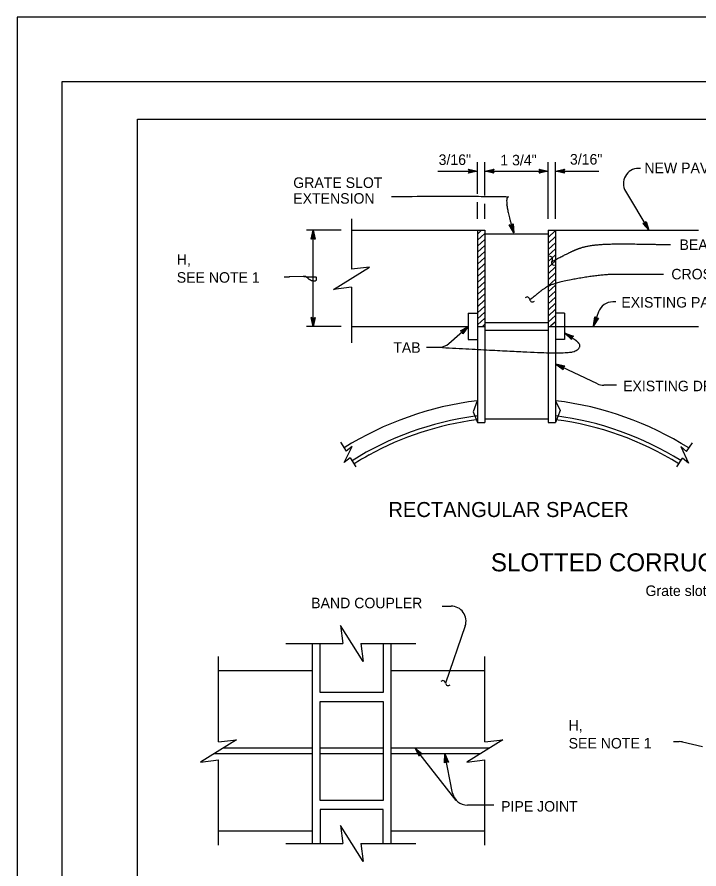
# Model space of a CAD drawing. Extents: x -893 to 867, y -474 to 712.
# Drawn here: x -893 to -440, y 145 to 712 of the extents above; entities that cross this region are included whole.
import ezdxf

# ---------------------------------------------------------------- set-up
doc = ezdxf.new("R2010")
doc.units = 0
for name, color, linetype in [('36 Drainage', 7, 'Continuous'), ('56 Stage 3 Anno', 7, 'Continuous'), ('57 Undefined', 7, 'Continuous'), ('60 Nongeo Data', 7, 'Continuous'), ('border_PLOTTING-ELEMENTS', 7, 'Continuous'), ('border_rw_22x34_Cut_Lines', 7, 'Continuous'), ('border_SHEET', 7, 'Continuous')]:
    doc.layers.add(name, color=color, linetype=linetype)

msp = doc.modelspace()

# ---------------------------------------------------------------- linework, layer by layer
at = {"layer": '36 Drainage'}
for p, q in [((-587.43, 567.55), (-584.57, 570.12)), ((-587.43, 570.12), (-582.43, 570.12)), ((-587.43, 563.53), (-582.43, 568.01)), ((-540.43, 570.12), (-535.43, 570.12)), ((-540.43, 569.4), (-539.62, 570.12)), ((-540.43, 565.37), (-535.43, 569.85)), ((-587.43, 559.5), (-582.43, 563.98)), ((-540.43, 561.34), (-535.43, 565.82)), ((-540.43, 557.31), (-535.43, 561.79)), ((-587.43, 555.47), (-582.43, 559.95)), ((-587.43, 551.44), (-582.43, 555.92)), ((-540.43, 553.28), (-535.43, 557.76)), ((-587.43, 547.41), (-582.43, 551.89)), ((-540.43, 549.25), (-535.43, 553.73)), ((-587.43, 543.38), (-582.43, 547.86)), ((-540.43, 545.22), (-535.43, 549.7)), ((-540.43, 541.19), (-535.43, 545.68)), ((-587.43, 539.35), (-582.43, 543.83)), ((-587.43, 535.32), (-582.43, 539.81)), ((-540.43, 537.16), (-535.43, 541.65)), ((-587.43, 531.3), (-582.43, 535.78)), ((-540.43, 533.14), (-535.43, 537.62)), ((-540.43, 529.11), (-535.43, 533.59)), ((-587.43, 527.27), (-582.43, 531.75)), ((-587.43, 523.24), (-582.43, 527.72)), ((-540.43, 525.08), (-535.43, 529.56)), ((-587.43, 519.21), (-582.43, 523.69)), ((-540.43, 521.05), (-535.43, 525.53)), ((-587.43, 515.18), (-582.43, 519.66)), ((-540.43, 517.02), (-535.43, 521.5)), ((-540.43, 512.99), (-535.43, 517.47)), ((-587.43, 511.15), (-582.43, 515.63)), ((-587.43, 507.12), (-582.43, 511.61)), ((-540.43, 508.96), (-535.43, 513.45)), ((-584.06, 506.12), (-582.43, 507.58)), ((-538.69, 506.5), (-535.43, 509.42))]:
    msp.add_line(p, q, dxfattribs=at)
at = {"layer": '56 Stage 3 Anno'}
for p, q in [((-587.43, 594.39), (-587.43, 615.45)), ((-582.43, 593.26), (-582.43, 615.45)), ((-540.43, 577.79), (-540.43, 615.45)), ((-535.43, 577.79), (-535.43, 615.45)), ((-613.78, 609.33), (-587.43, 609.33)), ((-582.43, 609.33), (-540.43, 609.33)), ((-535.43, 609.33), (-506.59, 609.33)), ((-478.9, 611.21), (-480.32, 611.21)), ((-488.9, 596.07), (-473.35, 570.12)), ((-587.43, 577.79), (-587.43, 588.86)), ((-582.43, 577.79), (-582.43, 587.59)), ((-678.03, 570.12), (-701.12, 570.12)), ((-696.5, 506.12), (-696.5, 570.12)), ((-715.92, 539.2), (-712.54, 539.2)), ((-712.19, 539.21), (-703.34, 539.52)), ((-495.32, 522.44), (-497.39, 522.44)), ((-506.83, 515.76), (-510.11, 506.43)), ((-678.03, 506.12), (-701.12, 506.12)), ((-606.31, 494.72), (-593.43, 506.12)), ((-621.27, 492.21), (-612.94, 492.21)), ((-507.6, 467.95), (-535.21, 481.04)), ((-494.83, 466.99), (-503.32, 466.99)), ((-610.75, 320.03), (-604.95, 320.03)), ((-595.49, 306.77), (-608.62, 268.76)), ((-457.04, 229.83), (-453.3, 229.83)), ((-451.12, 229.59), (-437.67, 226.59)), ((-601.52, 190.57), (-628.8, 225.52)), ((-603.86, 195.55), (-609.07, 221.7)), ((-576.46, 187.5), (-594.05, 187.5))]:
    msp.add_line(p, q, dxfattribs=at)
for points in [[(-593.33, 610.65), (-587.43, 609.33), (-593.33, 608.02), (-593.12, 608.37), (-588.8, 609.33), (-593.13, 610.3), (-592.92, 609.95), (-590.15, 609.33), (-592.91, 608.72), (-592.7, 609.07), (-591.51, 609.33), (-592.71, 609.6), (-592.55, 609.33), (-593.33, 608.02), (-592.55, 609.33)], [(-576.52, 608.01), (-582.43, 609.33), (-576.52, 610.64), (-576.73, 610.29), (-581.06, 609.33), (-576.73, 608.36), (-576.94, 608.71), (-579.71, 609.33), (-576.94, 609.94), (-577.15, 609.59), (-578.35, 609.33), (-577.15, 609.06), (-577.31, 609.33), (-576.52, 610.64), (-577.31, 609.33)], [(-546.33, 610.65), (-540.43, 609.33), (-546.33, 608.02), (-546.12, 608.37), (-541.8, 609.33), (-546.13, 610.3), (-545.92, 609.95), (-543.15, 609.33), (-545.91, 608.72), (-545.7, 609.07), (-544.51, 609.33), (-545.71, 609.6), (-545.55, 609.33), (-546.33, 608.02), (-545.55, 609.33)], [(-529.52, 608.01), (-535.43, 609.33), (-529.52, 610.64), (-529.73, 610.29), (-534.06, 609.33), (-529.73, 608.36), (-529.94, 608.71), (-532.71, 609.33), (-529.94, 609.94), (-530.15, 609.59), (-531.35, 609.33), (-530.15, 609.06), (-530.31, 609.33), (-529.52, 610.64), (-530.31, 609.33)], [(-563.69, 574.37), (-563.21, 568.34), (-566.2, 573.6), (-565.81, 573.5), (-563.62, 569.65), (-563.96, 574.07), (-564.23, 573.77), (-564.01, 570.94), (-565.41, 573.4), (-565.01, 573.3), (-564.41, 572.24), (-564.51, 573.47), (-564.72, 573.23), (-566.2, 573.6), (-564.72, 573.23)], [(-475.26, 575.86), (-473.35, 570.12), (-477.51, 574.51), (-477.1, 574.51), (-474.06, 571.29), (-475.45, 575.5), (-475.64, 575.14), (-474.75, 572.45), (-476.7, 574.51), (-476.29, 574.51), (-475.45, 573.62), (-475.83, 574.78), (-475.98, 574.51), (-477.51, 574.51), (-475.98, 574.51)], [(-697.82, 564.21), (-696.5, 570.12), (-695.19, 564.21), (-695.54, 564.42), (-696.49, 568.75), (-697.47, 564.42), (-697.12, 564.63), (-696.5, 567.4), (-695.89, 564.63), (-696.23, 564.84), (-696.5, 566.04), (-696.77, 564.84), (-696.5, 565), (-695.19, 564.21), (-696.5, 565)], [(-695.18, 512.02), (-696.5, 506.12), (-697.81, 512.02), (-697.46, 511.81), (-696.5, 507.48), (-695.53, 511.81), (-695.88, 511.6), (-696.49, 508.83), (-697.11, 511.6), (-696.76, 511.39), (-696.49, 510.19), (-696.23, 511.4), (-696.5, 511.23), (-697.81, 512.02), (-696.5, 511.23)], [(-506.9, 511.56), (-510.11, 506.43), (-509.38, 512.43), (-509.12, 512.12), (-509.65, 507.72), (-507.3, 511.48), (-507.7, 511.4), (-509.2, 508.99), (-508.86, 511.81), (-508.6, 511.49), (-508.75, 510.27), (-508.1, 511.32), (-508.41, 511.26), (-509.38, 512.43), (-508.41, 511.26)], [(-598.73, 503.19), (-593.43, 506.12), (-596.98, 501.22), (-597.06, 501.62), (-594.45, 505.21), (-598.34, 503.07), (-597.95, 502.94), (-595.47, 504.32), (-597.13, 502.02), (-597.21, 502.42), (-596.49, 503.41), (-597.56, 502.82), (-597.26, 502.72), (-596.98, 501.22), (-597.26, 502.72)], [(-524.94, 497.32), (-529.17, 501.65), (-523.51, 499.52), (-523.87, 499.34), (-528.02, 500.9), (-524.93, 497.73), (-524.91, 498.13), (-526.89, 500.16), (-524.24, 499.17), (-524.61, 498.99), (-525.75, 499.42), (-524.9, 498.54), (-524.88, 498.85), (-523.51, 499.52), (-524.88, 498.85)], [(-626.21, 220.06), (-628.8, 225.52), (-624.14, 221.67), (-624.54, 221.62), (-627.96, 224.45), (-626.06, 220.44), (-625.92, 220.82), (-627.13, 223.38), (-624.95, 221.58), (-625.35, 221.53), (-626.3, 222.31), (-625.77, 221.19), (-625.65, 221.49), (-624.14, 221.67), (-625.65, 221.49)], [(-609.21, 215.65), (-609.07, 221.7), (-606.63, 216.17), (-607.02, 216.31), (-608.8, 220.36), (-608.91, 215.93), (-608.61, 216.2), (-608.54, 219.04), (-607.4, 216.44), (-607.78, 216.58), (-608.28, 217.7), (-608.31, 216.47), (-608.07, 216.68), (-606.63, 216.17), (-608.07, 216.68)]]:
    msp.add_lwpolyline(points, close=True, dxfattribs=at)
msp.add_lwpolyline([(-703.34, 539.52), (-703.07, 539.48), (-702.85, 539.39), (-702.53, 539.39), (-702.27, 539.34), (-702, 539.34), (-701.68, 539.34), (-701.5, 539.25), (-701.19, 539.16), (-700.88, 539.16), (-700.61, 539.12), (-700.34, 539.07), (-700.03, 539.07), (-699.71, 539.03), (-699.4, 539.03), (-699.13, 539.03), (-698.86, 539.03), (-698.59, 539.03), (-698.28, 539.03), (-698.05, 539.07), (-697.79, 539.12), (-697.56, 539.16), (-697.25, 539.16), (-696.98, 539.16), (-696.67, 539.16), (-696.4, 539.16), (-696.13, 539.16), (-695.81, 539.16), (-695.55, 539.16), (-695.23, 539.16), (-695.01, 539.07), (-694.83, 538.99), (-694.69, 538.81), (-694.56, 538.54), (-694.56, 538.18), (-694.56, 537.91), (-694.56, 537.64), (-694.56, 537.37), (-694.6, 537.1), (-694.69, 536.88), (-694.83, 536.7), (-694.92, 536.52), (-695.1, 536.39), (-695.28, 536.25), (-695.5, 536.16), (-695.77, 536.12), (-696.04, 536.12), (-696.35, 536.12), (-696.62, 536.16), (-696.8, 536.25), (-697.16, 536.34), (-697.38, 536.43), (-697.61, 536.52), (-697.83, 536.61), (-698.01, 536.7), (-698.19, 536.79), (-698.41, 536.92), (-698.59, 537.01), (-698.77, 537.15), (-699.04, 537.28), (-699.22, 537.42), (-699.4, 537.55), (-699.58, 537.69), (-699.76, 537.91), (-699.98, 538.04), (-700.16, 538.27), (-700.38, 538.45), (-700.56, 538.58), (-700.74, 538.67), (-701.01, 538.9), (-701.19, 539.03), (-701.37, 539.12), (-701.55, 539.21), (-701.82, 539.21), (-702.09, 539.21), (-702.31, 539.25), (-702.53, 539.3), (-702.76, 539.34), (-702.85, 539.39)], dxfattribs=at)
for centre, start, end in [((-480.32, 601.21), 90, 210.9253), ((-712.54, 549.2), 270, 272.0454), ((-497.39, 512.44), 90, 160.6399), ((-612.94, 502.21), 270, 311.4976), ((-503.32, 476.99), 244.6304, 270), ((-604.95, 310.03), 340.9534, 90), ((-453.3, 219.83), 77.3965, 90), ((-594.05, 197.5), 191.2816, 270)]:
    msp.add_arc(centre, 10, start, end, dxfattribs=at)
for points in [[(-644.52, 592.61), (-563.21, 592.88), (-570.37, 591.6), (-563.21, 568.34)], [(-538.13, 549.17), (-528.09, 554.35), (-520.64, 557.91), (-511.9, 560.18), (-497.65, 561.15), (-472.39, 560.82), (-459.12, 560.5)], [(-463.65, 540.75), (-484.05, 540.75), (-504.77, 540.75), (-533.92, 535.57), (-542.34, 532), (-549.46, 526.18), (-552.38, 523.91)], [(-612.94, 492.21), (-567.28, 489.67), (-526.12, 487.93), (-518.93, 491.41), (-519.59, 495.77), (-529.17, 501.65)]]:
    msp.add_open_spline(points, degree=2, dxfattribs=at)
at = {"layer": '57 Undefined'}
msp.add_lwpolyline([(-529.31, 479.7), (-535.21, 481.04), (-530.44, 477.33), (-530.48, 477.73), (-533.98, 480.45), (-529.65, 479.48), (-529.99, 479.25), (-532.75, 479.88), (-530.52, 478.14), (-530.56, 478.54), (-531.52, 479.3), (-530.32, 479.02), (-530.59, 478.85), (-530.44, 477.33), (-530.59, 478.85)], close=True, dxfattribs=at)
for centre, start, end in [((-539.21, 550.84), 323.42, 94.9177), ((-536.3, 548.68), 143.42, 274.9177), ((-554.38, 523.88), 5.2045, 136.7022), ((-550.77, 524.21), 185.2045, 316.7022), ((-610.42, 268.59), 5.2045, 136.7022), ((-606.81, 268.92), 185.2045, 316.7022)]:
    msp.add_arc(centre, 1.81, start, end, dxfattribs=at)
at = {"layer": '60 Nongeo Data'}
for p, q in [((-671.03, 577.71), (-671.03, 544.12)), ((-671.03, 570.12), (-582.43, 570.12)), ((-587.43, 570.12), (-587.43, 506.12)), ((-582.43, 570.12), (-582.43, 506.12)), ((-582.43, 567.62), (-540.43, 567.62)), ((-540.43, 570.12), (-540.43, 506.12)), ((-540.43, 570.12), (-440.43, 570.12)), ((-535.43, 570.12), (-535.43, 506.12)), ((-671.03, 532.12), (-671.03, 495.18)), ((-593.43, 514.83), (-587.43, 514.83)), ((-593.43, 514.83), (-593.43, 497.4)), ((-587.43, 514.83), (-587.43, 506.12)), ((-529.43, 514.83), (-535.43, 514.83)), ((-535.43, 514.83), (-535.43, 506.12)), ((-529.43, 514.83), (-529.43, 497.4)), ((-671.03, 506.12), (-593.43, 506.12)), ((-587.43, 506.12), (-587.43, 442.12)), ((-587.43, 506.12), (-582.43, 506.12)), ((-587.43, 506.12), (-587.43, 497.4)), ((-582.43, 508.62), (-540.43, 508.62)), ((-582.43, 506.12), (-582.43, 442.12)), ((-540.43, 506.12), (-440.43, 506.12)), ((-540.43, 506.12), (-535.43, 506.12)), ((-540.43, 506.12), (-540.43, 442.12)), ((-535.43, 506.12), (-535.43, 442.12)), ((-535.43, 506.12), (-535.43, 497.4)), ((-582.43, 503.62), (-540.43, 503.62)), ((-593.43, 497.4), (-587.43, 497.4)), ((-529.43, 497.4), (-535.43, 497.4)), ((-587.45, 456.63), (-590.14, 449.21)), ((-535.37, 456.62), (-532.44, 450.1)), ((-590.14, 449.21), (-587.43, 442.12)), ((-532.44, 450.1), (-535.43, 442.12)), ((-582.43, 444.62), (-540.43, 444.62)), ((-587.43, 442.12), (-582.43, 442.12)), ((-540.43, 442.12), (-535.43, 442.12)), ((-678.45, 429), (-674.71, 423.04)), ((-448.29, 422.79), (-444.48, 428.71)), ((-671.98, 418.7), (-668.24, 412.74)), ((-454.88, 412.57), (-451.07, 418.49)), ((-714.83, 295.09), (-676.95, 295.09)), ((-696.95, 161.98), (-696.95, 295.09)), ((-691.95, 262.6), (-691.95, 295.09)), ((-664.95, 295.09), (-628.34, 295.09)), ((-649.95, 295.09), (-649.95, 262.6)), ((-644.95, 295.09), (-644.95, 161.98)), ((-759.49, 229.6), (-759.49, 286.39)), ((-582.42, 229.6), (-582.42, 286.39)), ((-696.95, 276.85), (-759.49, 276.85)), ((-582.42, 276.85), (-644.96, 276.85)), ((-649.95, 262.6), (-691.95, 262.6)), ((-691.95, 190.6), (-691.95, 256.6)), ((-691.95, 256.6), (-649.95, 256.6)), ((-649.95, 256.6), (-649.95, 190.6)), ((-696.95, 221.67), (-762.57, 221.67)), ((-696.95, 225.52), (-756.41, 225.52)), ((-649.95, 225.52), (-691.95, 225.52)), ((-649.95, 221.67), (-691.95, 221.67)), ((-579.34, 225.52), (-644.95, 225.52)), ((-585.5, 221.67), (-644.95, 221.67)), ((-759.49, 160.95), (-759.49, 217.6)), ((-582.42, 160.95), (-582.42, 217.6)), ((-649.95, 190.6), (-691.95, 190.6)), ((-649.95, 184.6), (-691.95, 184.6)), ((-691.95, 184.6), (-691.95, 161.98)), ((-649.95, 161.98), (-649.95, 184.6)), ((-696.95, 170.35), (-759.49, 170.35)), ((-582.42, 170.35), (-644.95, 170.35)), ((-714.83, 161.98), (-676.95, 161.98)), ((-664.95, 161.98), (-628.34, 161.98))]:
    msp.add_line(p, q, dxfattribs=at)
for points in [[(-671.03, 532.12), (-683.03, 530.62), (-659.03, 545.62), (-671.03, 544.12)], [(-671.98, 418.7), (-675.98, 415.44), (-670.71, 426.3), (-674.71, 423.04)], [(-448.29, 422.79), (-452.25, 426.1), (-447.11, 415.18), (-451.07, 418.49)], [(-664.95, 295.09), (-663.45, 283.09), (-678.45, 307.09), (-676.95, 295.09)], [(-759.49, 229.6), (-747.49, 231.1), (-771.49, 216.1), (-759.49, 217.6)], [(-582.42, 229.6), (-570.42, 231.1), (-594.42, 216.1), (-582.42, 217.6)], [(-664.95, 161.98), (-663.45, 149.98), (-678.45, 173.98), (-676.95, 161.98)]]:
    msp.add_lwpolyline(points, dxfattribs=at)
for radius, start, end in [(215.64, 96.9306, 122.1154), (215.64, 57.8825, 83.0685), (205.64, 97.7042, 122.1152), (203.14, 97.5469, 118.9084), (205.64, 97.297, 97.7125), (203.14, 97.3267, 97.5493), (205.64, 57.9052, 82.7373), (203.14, 57.9139, 82.6383), (203.14, 118.8077, 122.1152)]:
    msp.add_arc((-561.43, 242.57), radius, start, end, dxfattribs=at)
at = {"layer": 'border_PLOTTING-ELEMENTS'}
for points in [[(-893.45, -474.04), (866.55, -474.04), (866.55, 711.96), (-893.45, 711.96)], [(-863.45, 668.96), (836.55, 668.96), (836.55, -431.04), (-863.45, -431.04)]]:
    msp.add_lwpolyline(points, close=True, dxfattribs=at)
at = {"layer": 'border_rw_22x34_Cut_Lines'}
msp.add_lwpolyline([(-863.45, 668.96), (836.55, 668.96), (836.55, -431.04), (-863.45, -431.04)], close=True, dxfattribs=at)
at = {"layer": 'border_SHEET'}
for p, q in [((-813.45, 643.96), (811.55, 643.96)), ((-813.45, -406.04), (-813.45, 643.96))]:
    msp.add_line(p, q, dxfattribs=at)

# ---------------------------------------------------------------- texts
at = {"layer": '57 Undefined'}
for s, height, p in [('3/16"', 7, (-613.18, 613.55)), ('1 3/4"', 7, (-572.15, 613.27)), ('3/16"', 7, (-525.87, 613.79)), ('NEW PAVEMENT SURFACE', 7, (-476.39, 608.06)), ('GRATE SLOT', 7, (-709.82, 598.26)), ('EXTENSION', 7, (-709.82, 587.76)), ('BEARING BAR ', 7, (-453.02, 556.97)), ('H,', 7, (-787.27, 547.09)), ('CROSS BAR SPACER ', 7, (-458.45, 537.4)), ('SEE NOTE 1', 7, (-787.27, 535.19)), ('EXISTING PAVEMENT SURFACE', 7, (-491.69, 518.64)), ('TAB', 7, (-643.35, 488.53)), ('EXISTING DRAIN', 7, (-490.53, 462.96)), ('RECTANGULAR SPACER', 10, (-646.56, 379.25)), ('SLOTTED CORRUGATED STEEL PIPE', 12, (-578.44, 343.11)), ('Grate slot extension', 7, (-475.61, 326.73)), ('BAND COUPLER', 7, (-697.9, 318.56)), ('H,', 7, (-526.74, 237.15)), ('SEE NOTE 1', 7, (-526.74, 225.25)), ('PIPE JOINT', 7, (-571.64, 183.25))]:
    msp.add_text(s, height=height, dxfattribs=at).set_placement(p)

doc.saveas('drawing.dxf')
